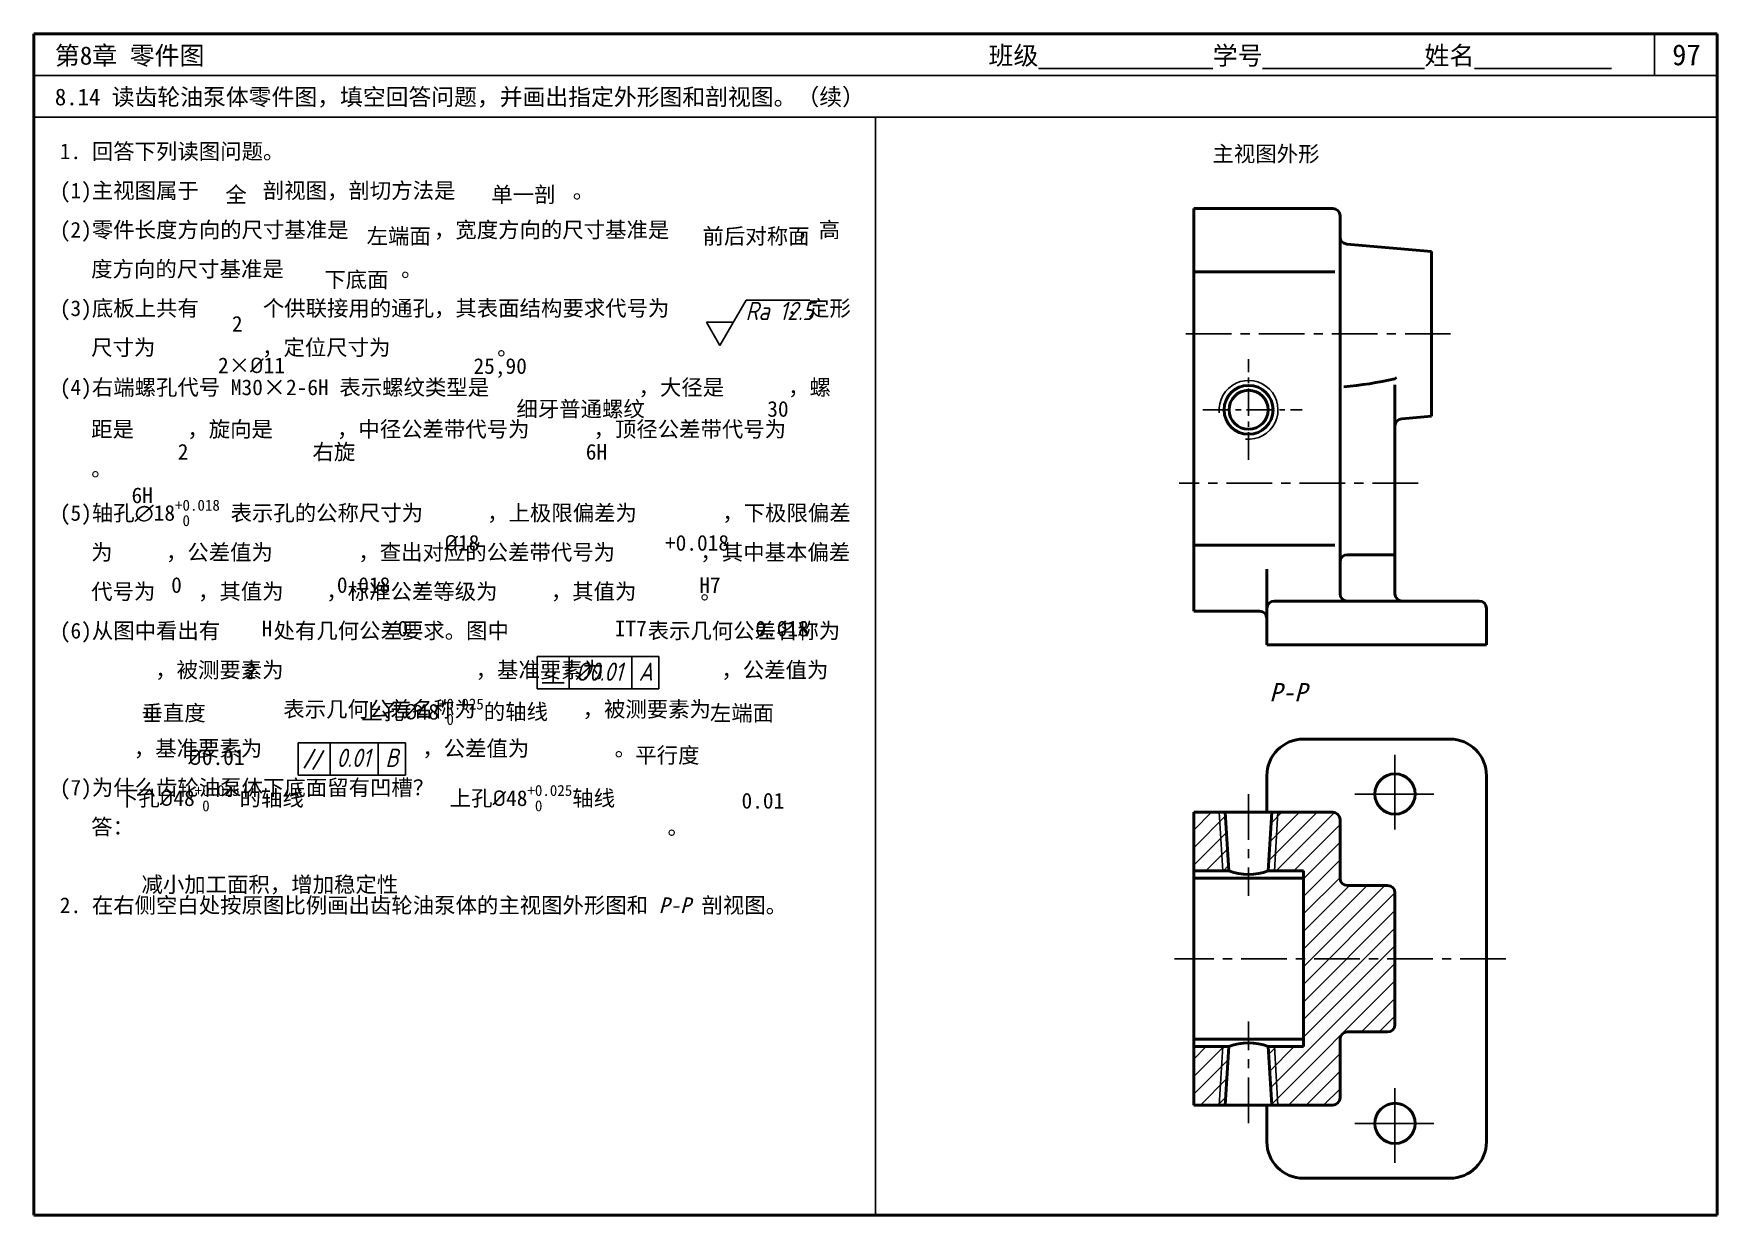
# Model space of a CAD drawing. Header units: millimetres. Extents: x 0 to 322, y 0 to 226.
import ezdxf

# ---------------------------------------------------------------- set-up
doc = ezdxf.new("R2010")
doc.units = ezdxf.units.MM
doc.header["$LTSCALE"] = 0.275
doc.linetypes.add('CENTER', pattern=[50.8, 31.75, -6.35, 6.35, -6.35])
doc.layers.add('答案', color=1, linetype='Continuous')
doc.layers.add('细实线层', color=7, linetype='Continuous')
doc.styles.get("Standard").update_dxf_attribs({"font": 'gbeitc.shx', "height": 3.5, "bigfont": 'gbcbig.shx'})
doc.styles.add('宋体', font='SimSun.ttf', dxfattribs={"height": 3})

msp = doc.modelspace()

# ---------------------------------------------------------------- hatches: boundary and pattern name
at = {"layer": '答案'}
h = msp.add_hatch(dxfattribs=at)
h.set_pattern_fill('ANSI31', color=256, scale=0.75)
h.paths.add_polyline_path([(226.73, 77.08), (221.85, 77.08), (221.85, 65.88), (227.42, 65.88)])
h.paths.add_polyline_path([(227.9, 77.08), (226.73, 77.08), (227.42, 65.88), (228.59, 65.88)])
h.paths.add_polyline_path([(237.97, 77.08), (236.79, 77.08), (236.1, 65.88), (237.28, 65.88)])
h.paths.add_polyline_path([(249.85, 75.68, 0.414214), (248.45, 77.08), (237.97, 77.08), (237.28, 65.88), (242.85, 65.88), (242.85, 49.08), (260.35, 49.08), (260.35, 61.68, 0.414214), (258.95, 63.08), (251.25, 63.08, -0.414214), (249.85, 64.48)])
h.paths.add_polyline_path([(260.35, 49.08), (242.85, 49.08), (242.85, 32.28), (237.28, 32.28), (237.97, 21.08), (248.45, 21.08, 0.414214), (249.85, 22.48), (249.85, 33.68, -0.414214), (251.25, 35.08), (258.95, 35.08, 0.414214), (260.35, 36.48)])
h.paths.add_polyline_path([(237.28, 32.28), (236.1, 32.28), (236.79, 21.08), (237.97, 21.08)])
h.paths.add_polyline_path([(228.59, 32.28), (227.42, 32.28), (226.73, 21.08), (227.9, 21.08)])
h.paths.add_polyline_path([(227.42, 32.28), (221.85, 32.28), (221.85, 21.08), (226.73, 21.08)])

# ---------------------------------------------------------------- linework, layer by layer
at = {"lineweight": 50}
for p, q in [((322, 226), (0, 226)), ((0, 226), (0, 0)), ((322, 0), (322, 226)), ((0, 0), (322, 0))]:
    msp.add_line(p, q, dxfattribs=at)
for p, q in [((310, 218), (310, 226)), ((322, 218), (0, 218)), ((322, 210), (0, 210)), ((161, 210), (161, 0))]:
    msp.add_line(p, q)
at = {"layer": '答案', "lineweight": 50, "extrusion": (0, 1, -2.22045e-16)}
for p, q in [((221.85, 192.56), (221.85, 180.48)), ((221.85, 192.56), (221.85, 115.56)), ((248.45, 192.56), (221.85, 192.56)), ((249.85, 118.88), (249.85, 191.16)), ((267.35, 184.33), (251.13, 185.76)), ((267.35, 184.33), (267.35, 152.83)), ((260.35, 126.86), (260.35, 158.83)), ((260.35, 118.88), (260.35, 126.86)), ((235.85, 123.59), (235.85, 109.08)), ((276.45, 117.48), (237.25, 117.48)), ((277.85, 116.08), (277.85, 109.08)), ((234.45, 115.56), (221.85, 115.56)), ((277.85, 109.08), (235.85, 109.08)), ((270.85, 91.08), (242.85, 91.08)), ((235.85, 84.08), (235.85, 77.08)), ((277.85, 14.08), (277.85, 84.08)), ((221.85, 77.08), (221.85, 21.08)), ((249.85, 64.48), (249.85, 75.68)), ((242.85, 65.88), (242.85, 32.28)), ((260.35, 61.68), (260.35, 36.48))]:
    msp.add_line(p, q, dxfattribs=at)
at = {"layer": '答案', "lineweight": 50}
for p, q in [((248.85, 180.48), (221.85, 180.48)), ((260.35, 159.99), (260.61, 160.26)), ((248.85, 128.16), (221.85, 128.16)), ((251.25, 126.34), (260.35, 126.34)), ((260.35, 118.88), (260.35, 122.78)), ((221.85, 77.08), (248.45, 77.08)), ((228.59, 65.88), (221.85, 65.88)), ((242.85, 64.48), (221.85, 64.48)), ((242.85, 65.88), (236.1, 65.88)), ((258.95, 63.08), (251.25, 63.08)), ((242.85, 33.68), (221.85, 33.68)), ((228.59, 32.28), (221.85, 32.28)), ((242.85, 32.28), (236.1, 32.28)), ((258.95, 35.08), (251.25, 35.08)), ((221.85, 21.08), (248.45, 21.08))]:
    msp.add_line(p, q, dxfattribs=at)
at = {"layer": '答案'}
for p, q in [((131.26, 166.35), (136.26, 175.01)), ((148.46, 175.01), (136.26, 175.01)), ((133.85, 170.83), (128.67, 170.83)), ((131.26, 166.35), (128.67, 170.83)), ((260.35, 73.82), (260.35, 88.1)), ((252.7, 80.58), (267.78, 80.58)), ((260.35, 24.34), (260.35, 10.06)), ((252.7, 17.58), (267.78, 17.58))]:
    msp.add_line(p, q, dxfattribs=at)
at = {"layer": '答案', "linetype": 'CENTER'}
for p, q in [((271, 168.58), (218.8, 168.58)), ((264.8, 140.06), (219.1, 140.06)), ((281.57, 49.08), (218.2, 49.08))]:
    msp.add_line(p, q, dxfattribs=at)
at = {"layer": '答案', "linetype": 'CENTER', "ltscale": 0.6}
for p, q in [((232.35, 144.52), (232.35, 163.74)), ((223.59, 154.06), (242.61, 154.06))]:
    msp.add_line(p, q, dxfattribs=at)
at = {"layer": '答案', "lineweight": 50, "extrusion": (-8.12049e-16, -1, 2.22045e-16)}
msp.add_line((267.35, 152.83), (261.63, 152.33), dxfattribs=at)
at = {"layer": '答案', "linetype": 'CENTER', "extrusion": (0, 1, -2.22045e-16)}
msp.add_line((232.35, 80.52), (232.35, 61.1), dxfattribs=at)
at = {"layer": '答案', "extrusion": (-1, 6.12303e-17, -2.22045e-16)}
msp.add_line((226.73, 77.08), (227.42, 65.88), dxfattribs=at)
at = {"layer": '答案', "lineweight": 50, "extrusion": (-1, 6.12303e-17, -2.22045e-16)}
msp.add_line((227.9, 77.08), (228.59, 65.88), dxfattribs=at)
at = {"layer": '答案', "lineweight": 50, "extrusion": (1, 8.26948e-16, 2.22045e-16)}
msp.add_line((236.79, 77.08), (236.1, 65.88), dxfattribs=at)
at = {"layer": '答案', "extrusion": (1, 8.26948e-16, 2.22045e-16)}
msp.add_line((237.97, 77.08), (237.28, 65.88), dxfattribs=at)
at = {"layer": '答案', "linetype": 'CENTER', "extrusion": (-2.24258e-16, -1, -2.22045e-16)}
msp.add_line((232.35, 17.64), (232.35, 37.06), dxfattribs=at)
at = {"layer": '答案', "extrusion": (-1, 1.63027e-16, -2.22045e-16)}
msp.add_line((226.73, 21.08), (227.42, 32.28), dxfattribs=at)
at = {"layer": '答案', "lineweight": 50, "extrusion": (-1, 1.63027e-16, -2.22045e-16)}
msp.add_line((227.9, 21.08), (228.59, 32.28), dxfattribs=at)
at = {"layer": '答案', "lineweight": 50, "extrusion": (1, -1.05121e-15, 2.22045e-16)}
msp.add_line((236.79, 21.08), (236.1, 32.28), dxfattribs=at)
at = {"layer": '答案', "extrusion": (1, -1.05121e-15, 2.22045e-16)}
msp.add_line((237.97, 21.08), (237.28, 32.28), dxfattribs=at)
at = {"layer": '答案', "lineweight": 50, "extrusion": (-2.24258e-16, -1, -2.22045e-16)}
for p, q in [((249.85, 33.68), (249.85, 22.48)), ((235.85, 14.08), (235.85, 21.08)), ((270.85, 7.08), (242.85, 7.08))]:
    msp.add_line(p, q, dxfattribs=at)
at = {"layer": '答案', "lineweight": 50}
for centre, radius in [((232.35, 154.06), 4.68), ((232.35, 154.06), 3.73), ((260.35, 80.58), 3.85), ((260.35, 17.58), 3.85)]:
    msp.add_circle(centre, radius, dxfattribs=at)
for centre, radius, start, end in [((248.45, 191.16), 1.4, 0, 90), ((251.25, 187.16), 1.4, 180, 264.9597), ((244.93, 227.37), 69.12, 274.6624, 282.8893), ((261.75, 150.93), 1.4, 95.0403, 180), ((251.25, 124.94), 1.4, 90, 180), ((237.25, 116.08), 1.4, 90, 180), ((251.25, 118.88), 1.4, 180, 270), ((261.75, 118.88), 1.4, 180, 270), ((276.45, 116.08), 1.4, 0, 90), ((234.45, 114.16), 1.4, 0, 90), ((242.85, 84.08), 7, 90, 180), ((270.85, 84.08), 7, 0, 90), ((248.45, 75.68), 1.4, 0, 90), ((232.35, 75.61), 10.43, 248.8862, 291.1138), ((251.25, 64.48), 1.4, 180, 270), ((258.95, 61.68), 1.4, 360, 90), ((258.95, 36.48), 1.4, 270, 0), ((232.35, 22.55), 10.43, 68.8862, 111.1138), ((251.25, 33.68), 1.4, 90, 180), ((248.45, 22.48), 1.4, 270, 0), ((242.85, 14.08), 7, 180, 270), ((270.85, 14.08), 7, 270, 0)]:
    msp.add_arc(centre, radius, start, end, dxfattribs=at)
at = {"layer": '答案'}
msp.add_arc((232.35, 154.06), 5.62, 263.8736, 185.7546, dxfattribs=at)
at = {"layer": '细实线层'}
for p, q in [((96.29, 100.67), (96.29, 106.86)), ((96.29, 106.86), (119.56, 106.86)), ((102.42, 100.67), (102.42, 106.86)), ((114.37, 106.86), (114.37, 100.67)), ((119.56, 106.86), (119.56, 100.67)), ((99.34, 101.84), (99.34, 105.42)), ((119.56, 100.67), (96.29, 100.67)), ((97.25, 101.84), (99.34, 101.84)), ((99.34, 101.84), (101.43, 101.84)), ((50.6, 84.19), (50.6, 90.38)), ((50.6, 90.38), (71.09, 90.38)), ((56.72, 84.19), (56.72, 90.38)), ((65.9, 90.38), (65.9, 84.19)), ((65.9, 90.38), (65.9, 84.19)), ((71.09, 90.38), (71.09, 84.19)), ((51.76, 85.5), (52.81, 87.32)), ((52.81, 87.32), (53.86, 89.13)), ((53.4, 85.26), (54.45, 87.07)), ((54.45, 87.07), (55.49, 88.89)), ((71.09, 84.19), (50.6, 84.19))]:
    msp.add_line(p, q, dxfattribs=at)

# ---------------------------------------------------------------- texts
at = {"style": '宋体'}
for s, height, p in [('第8章 零件图', 3.5, (4.05, 220.07)), ('班级%%U              %%U学号%%U             %%U姓名%%U           ', 3.5, (182.61, 220.07)), ('97', 4, (313.37, 219.96)), ('8.14 读齿轮油泵体零件图，填空回答问题，并画出指定外形图和剖视图。（续）', 3.2, (4.05, 212.3)), ('主视图外形', 3, (225.45, 201.52))]:
    msp.add_text(s, height=height, dxfattribs=at).set_placement(p)
at = {"style": '宋体', "oblique": 15}
msp.add_text('P-P', height=3.5, dxfattribs=at).set_placement((236.35, 98.31))
at = {"layer": '答案', "style": '宋体'}
for s, p in [('全', (36.65, 193.73)), ('单一剖', (87.53, 193.73)), ('左端面', (63.67, 185.78)), ('前后对称面', (127.92, 185.78)), ('下底面', (55.59, 177.46)), ('2', (37.91, 169)), ('25,90', (84.12, 160.93)), ('细牙普通螺纹', (92.32, 152.73)), ('30', (140.3, 152.73)), ('2', (27.56, 144.53)), ('右旋', (53.32, 144.53)), ('6H', (105.59, 144.53)), ('6H', (18.72, 136.21)), ('+0.018', (120.74, 127.12)), ('0', (26.3, 119.05)), ('0.018', (57.99, 119.05)), ('H7', (127.3, 119.05)), ('H', (43.6, 110.73)), ('0', (69.6, 110.73)), ('IT7', (111.14, 110.73)), ('0.018', (138.03, 110.73)), ('2', (40.57, 102.65)), ('垂直度', (20.62, 94.58)), ('左端面', (129.32, 94.58)), ('平行度', (115.06, 86.5)), ('0.01', (135.38, 77.8)), ('减小加工面积，增加稳定性', (20.62, 61.78))]:
    msp.add_text(s, height=3, dxfattribs=at).set_placement(p)
at = {"layer": '答案'}
msp.add_text('Ra 12.5', height=3.5, dxfattribs=at).set_placement((136.14, 171.22))
at = {"layer": '答案', "char_height": 3, "attachment_point": 1, "style": '宋体'}
for s, width, insert in [('2×{\\fISOCPEUR|b0|i0|c0|p34;%%C}11', 22.9782, (35.25, 164.06)), ('{\\fISOCPEUR|b0|i0|c0|p34;%%C}18', 22.9782, (78.56, 130.12)), ('\\A1;上孔{\\fISOCPEUR|b0|i0|c0|p34;%%C}48{\\H0.7x;\\S+0.025^  0;}的轴线', 42.1687, (62.65, 98.84)), ('{\\fISOCPEUR|b0|i0|c0|p34;%%C}0.01', 22.9782, (29.57, 89.12)), ('\\A1;下孔{\\fISOCPEUR|b0|i0|c0|p34;%%C}48{\\H0.7x;\\S+0.025^  0;}的轴线', 42.1687, (15.94, 82.31)), ('\\A1;上孔{\\fISOCPEUR|b0|i0|c0|p34;%%C}48{\\H0.7x;\\S+0.025^  0;}轴线', 42.1687, (79.57, 82.31))]:
    msp.add_mtext_dynamic_manual_height_columns(s, width=width, gutter_width=15, heights=[0], dxfattribs=dict(at, insert=insert))
at = {"layer": '细实线层'}
for s, p in [('%%C0.01', (103.61, 102.23)), ('A', (115.71, 102.23)), ('0.01', (57.91, 85.75)), ('B', (67.24, 85.75))]:
    msp.add_text(s, height=3.5, dxfattribs=at).set_placement(p)
at = {"layer": '细实线层', "insert": (5, 205), "char_height": 3, "width": 151, "attachment_point": 1, "line_spacing_factor": 1.5, "style": '宋体'}
msp.add_mtext('\\A1;1. 回答下列读图问题。\\P\\pi-6,l6;(1)主视图属于{\\L      }剖视图，剖切方法是{\\L           }。\\P(2)零件长度方向的尺寸基准是{\\L        }，宽度方向的尺寸基准是{\\L            }，高度方向的尺寸基准是{\\L           }。\\P(3)底板上共有{\\L      }个供联接用的通孔，其表面结构要求代号为{\\L           }，定形尺寸为{\\L          }，定位尺寸为{\\L          }。\\P(4)右端螺孔代号 M30{\\H1.0833x;×}2-6H 表示螺纹类型是{\\L              }，大径是{\\L      }，螺距是{\\L     }，旋向是{\\L      }，中径公差带代号为{\\L      }，顶径公差带代号为{\\L      }。\\P(5)轴孔{\\fISOCPEUR|b0|i0|c0|p34;∅}18{\\H0.7x;\\S+0.018^  0;} 表示孔的公称尺寸为{\\L      }，上极限偏差为{\\L        }，下极限偏差为{\\L     }，公差值为{\\L        }，查出对应的公差带代号为{\\L        }，其中基本偏差代号为{\\L    }，其值为{\\L    }，标准公差等级为{\\L     }，其值为{\\L      }。\\P(6)从图中看出有{\\L     }处有几何公差要求。图中             表示几何公差名称为{\\L        }，被测要素为{\\L                  }，基准要素为{\\L           }，公差值为{\\L        }。           表示几何公差名称为{\\L          }，被测要素为{\\L                  }，基准要素为{\\L               }，公差值为{\\L        }。\\P(7)为什么齿轮油泵体下底面留有凹槽？\\P\\pi0;答：{\\L                                                  }。\\P\\pi-6;\\P2. 在右侧空白处按原图比例画出齿轮油泵体的主视图外形图和 {\\fSimSun|b0|i1|c134|p2;P-P} 剖视图。', dxfattribs=at)

doc.saveas('drawing.dxf')
